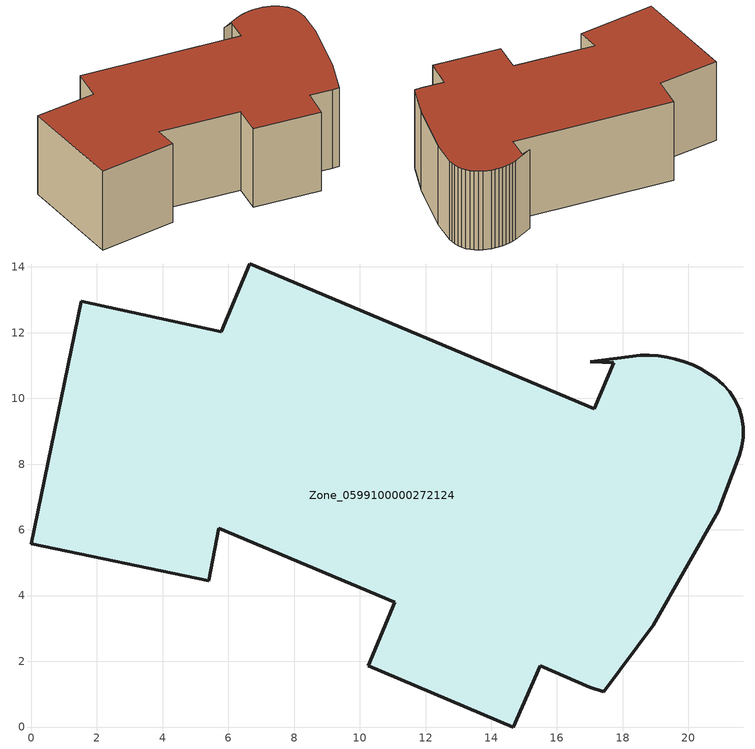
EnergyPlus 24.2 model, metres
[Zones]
Zone_0599100000272124
 floor ground (C_G): 17.14,9.68 17.73,11.09 17.02,11.11 18.54,11.31 18.81,11.31 19.08,11.3 19.35,11.26 19.62,11.2 19.88,11.12 20.13,11.02 20.38,10.9 20.84,10.61 21.06,10.42 21.26,10.2 21.42,9.96 21.54,9.69 21.63,9.41 21.67,9.12 21.67,8.82 21.63,8.53 21.55,8.25 20.91,6.57 18.93,3.09 17.43,1.07 16.99,1.22 15.5,1.86 14.67,0 10.26,1.86 11.07,3.79 5.71,6.04 5.41,4.46 0,5.57 1.53,12.95 5.78,12.03 6.66,14.09 z0
 wall outside (C_F): 21.63,8.53 21.67,8.82 21.67,9.12 21.63,9.41 21.54,9.69 21.42,9.96 21.26,10.2 21.06,10.42 20.84,10.61 20.38,10.9 20.13,11.02 19.88,11.12 19.62,11.2 19.35,11.26 19.08,11.3 18.81,11.31 18.54,11.31 17.02,11.11 17.73,11.09 17.14,9.68 6.66,14.09 5.78,12.03 1.53,12.95 0,5.57 5.41,4.46 5.71,6.04 11.07,3.79 10.26,1.86 14.67,0 15.5,1.86 16.99,1.22 17.43,1.07 18.93,3.09 20.91,6.57 21.55,8.25 21.63,8.53 z0:6.3
 roof outside (C_R): 17.14,9.68 6.66,14.09 5.78,12.03 1.53,12.95 0,5.57 5.41,4.46 5.71,6.04 11.07,3.79 10.26,1.86 14.67,0 15.5,1.86 16.99,1.22 17.43,1.07 18.93,3.09 20.91,6.57 21.55,8.25 21.63,8.53 21.67,8.82 21.67,9.12 21.63,9.41 21.54,9.69 21.42,9.96 21.26,10.2 21.06,10.42 20.84,10.61 20.38,10.9 20.13,11.02 19.88,11.12 19.62,11.2 19.35,11.26 19.08,11.3 18.81,11.31 18.54,11.31 17.02,11.11 17.73,11.09 z6.3
[BUILDING]
Pand.0599100000272124: North Axis=0; Terrain=City; Loads Convergence Tolerance Value=0.04; Temperature Convergence Tolerance Value=0.4; Solar Distribution=FullExterior; Maximum Number of Warmup Days=25; Minimum Number of Warmup Days=1
[Site:Location]
Rotterdam.The.Hague.AP_ZH_NLD Design_Conditions: Latitude=51.96; Longitude=4.45; Time Zone=1; Elevation=-4.5
[SITE:GROUNDTEMPERATURE:BUILDINGSURFACE]
18, 18, 18, 18, 18, 18, 18, 18, 18, 18, 18, 18
[MATERIAL] Thermal Absorptance=0.9; Solar Absorptance=0.7; Visible Absorptance=0.7
Name | Roughness | Thickness | Conductivity | Density | Specific Heat
G.D.1975-1991 | MediumSmooth | 0.15 | 0.288461 | 540 | 1210
F.D.1975-1991 | Rough | 0.3 | 0.230769 | 1920 | 840
R.D.1975-1991 | MediumRough | 0.2 | 0.153846 | 1500 | 1000
[CONSTRUCTION]
C_G: G.D.1975-1991
C_F: F.D.1975-1991
C_R: R.D.1975-1991
[ZONE]
Zone_0599100000272124: Type=1; Multiplier=1; Ceiling Height=Autocalculate; Volume=Autocalculate; Floor Area=autocalculate; Part of Total Floor Area=Yes
[ZONEINFILTRATION:DESIGNFLOWRATE]
Infil_Zone_0599100000272124: Zone or ZoneList or Space or SpaceList=Zone_0599100000272124; Schedule=AlwaysOn; Design Flow Rate Calculation Method=Flow/Area; Flow Rate per Floor Area=0.0042; Constant Term Coefficient=1; Temperature Term Coefficient=0; Velocity Term Coefficient=0; Velocity Squared Term Coefficient=0
[HVACTEMPLATE:ZONE:IDEALLOADSAIRSYSTEM]
Zone_0599100000272124: Maximum Heating Supply Air Temperature=50; Minimum Cooling Supply Air Temperature=13; Maximum Heating Supply Air Humidity Ratio=0.0156; Minimum Cooling Supply Air Humidity Ratio=0.0077; Heating Limit=NoLimit; Cooling Limit=NoLimit; Dehumidification Control Type=ConstantSensibleHeatRatio; Cooling Sensible Heat Ratio=0.7; Dehumidification Setpoint=60; Humidification Control Type=None; Humidification Setpoint=30; Outdoor Air Method=None; Outdoor Air Flow Rate per Person=0.00944; Outdoor Air Flow Rate per Zone Floor Area=0; Outdoor Air Flow Rate per Zone=0; Demand Controlled Ventilation Type=None; Outdoor Air Economizer Type=NoEconomizer; Heat Recovery Type=None; Sensible Heat Recovery Effectiveness=0.7; Latent Heat Recovery Effectiveness=0.65
[ZONECONTROL:THERMOSTAT]
ThermostatControl_Zone_0599100000272124: Zone or ZoneList=Zone_0599100000272124; Control Type Schedule=DualSetpointControlType; Control 1=Thermostat_Zone_0599100000272124; Temperature Difference Between Cutout And Setpoint=0
[THERMOSTATSETPOINT:DUALSETPOINT]
Thermostat_Zone_0599100000272124: Heating Setpoint Temperature Schedule=HeatingSetpoint_Zone_0599100000272124; Cooling Setpoint Temperature Schedule=CoolingSetpoint_Zone_0599100000272124
[SCHEDULE:COMPACT]
HeatingSetpoint_Zone_0599100000272124: Through: 12/31, For: AllDays, Until: 24:00, 21
CoolingSetpoint_Zone_0599100000272124: Through: 12/31, For: AllDays, Until: 24:00, 24
DualSetpointControlType: Through: 12/31, For: AllDays, Until: 24:00, 4
AlwaysOn: Through: 12/31, For: AllDays, Until: 24:00, 1
